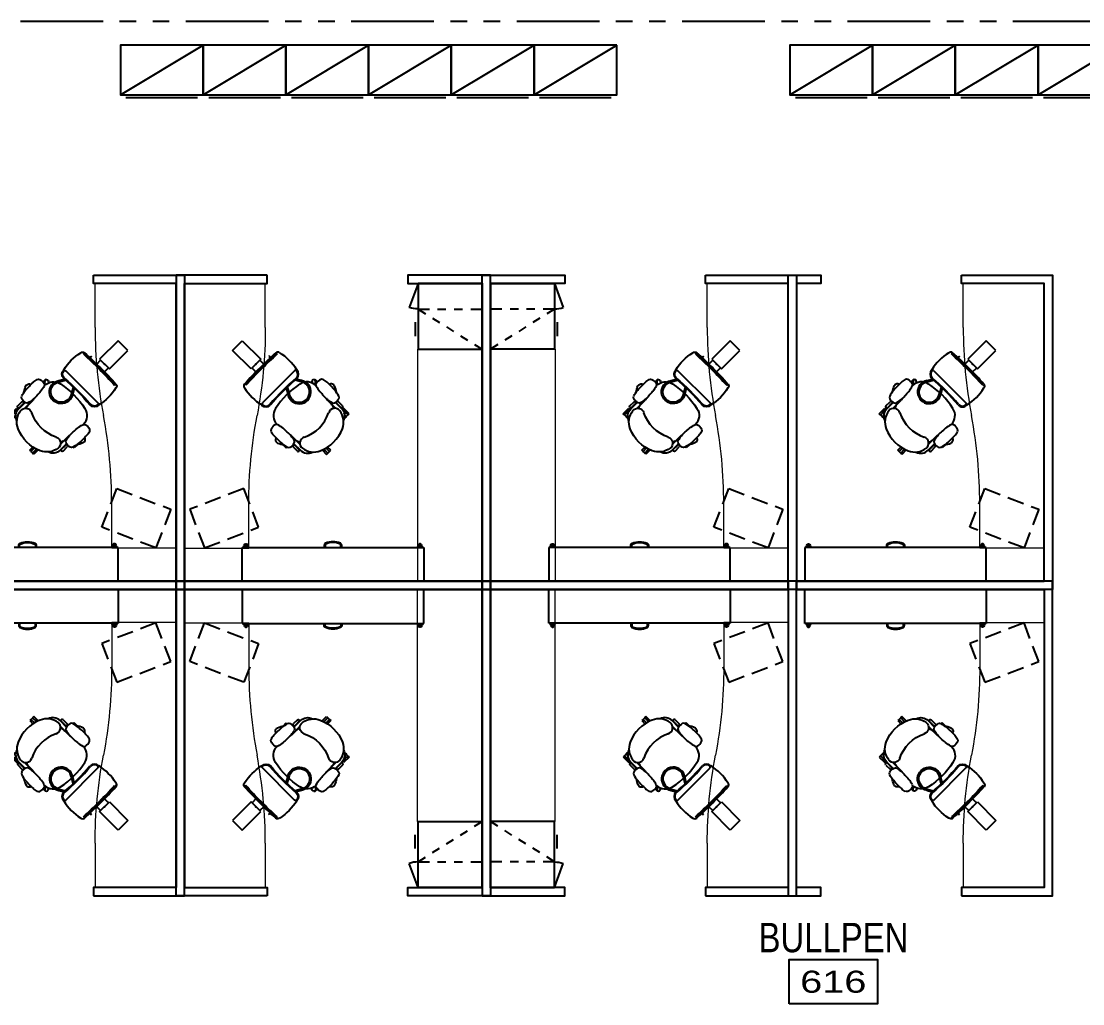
# Model space of a CAD drawing. Header units: inches. Extents: x 645 to 3337, y 547 to 1607.
# Drawn here: x 1553.4 to 1938.4, y 1247.7 to 1603.9 of the extents above; entities that cross this region are included whole.
import ezdxf
from ezdxf.enums import TextEntityAlignment as Align

# ---------------------------------------------------------------- set-up
doc = ezdxf.new("R2010")
doc.units = ezdxf.units.IN
doc.header["$LTSCALE"] = 96
doc.header["$MEASUREMENT"] = 0
for name, pattern in [('HIDDEN', [0.375, 0.25, -0.125]), ('HIDDEN4', [0.09375, 0.0625, -0.03125]), ('PHANTOM4', [0.625, 0.3125, -0.0625, 0.0625, -0.0625, 0.0625, -0.0625])]:
    doc.linetypes.add(name, pattern=pattern)
for name, color, linetype in [('A-Area', 212, 'PHANTOM4'), ('A-Area-Iden', 7, 'Continuous'), ('A-Area-Iden-Name', 7, 'Continuous'), ('A-Area-Iden-Numb', 7, 'Continuous'), ('A-Furn', 43, 'Continuous'), ('A-Furn-Syst', 5, 'Continuous'), ('WKSURF', 6, 'Continuous')]:
    doc.layers.add(name, color=color, linetype=linetype)
doc.styles.add('XFINE_0', font='swissl.ttf')

# ---------------------------------------------------------------- blocks, each defined once
blk = doc.blocks.new('A$C3C6876D4')
at = {"layer": 'A-Furn'}
blk.add_lwpolyline([(30, 0), (0, 0), (0, 18), (30, 18)], close=True, dxfattribs=at)
for points in [[(0, 18), (30, 0)], [(2, 19), (28, 19)]]:
    blk.add_lwpolyline(points, dxfattribs=at)
blk = doc.blocks.new('30 x 24 x 96 Curv RH 3D')
at = {"linetype": 'Continuous', "lineweight": 0}
for p, q in [((0.06, -30), (0.06, -0.65)), ((0.06, -0.65), (96.06, -0.65)), ((0.06, -0.65, -1.19), (0.06, -0.65)), ((0.06, -30, -1.19), (0.06, -0.65, -1.19)), ((0.06, -0.65, -1.19), (96.06, -0.65, -1.19)), ((96.06, -0.65), (96.06, -24)), ((96.06, -0.65, -1.19), (96.06, -0.65)), ((96.06, -0.65, -1.19), (96.06, -24, -1.19)), ((96.06, -24), (79.94, -24)), ((79.94, -24, -1.19), (79.94, -24)), ((96.06, -24, -1.19), (79.94, -24, -1.19)), ((96.06, -24, -1.19), (96.06, -24)), ((16.06, -30), (0.06, -30)), ((0.06, -30, -1.19), (0.06, -30)), ((16.06, -30, -1.19), (0.06, -30, -1.19)), ((16.06, -30, -1.19), (16.06, -30)), ((48, -27, -1.19), (48, -27))]:
    blk.add_line(p, q, dxfattribs=at)
for centre, radius, start, end in [((79.94, -195.53), 171.53, 90, 100.7325), ((79.94, -195.53, -1.19), 171.53, 90, 100.7325), ((16.06, 141.47), 171.47, 270, 280.7325), ((16.06, 141.47, -1.19), 171.47, 270, 280.7325)]:
    blk.add_arc(centre, radius, start, end, dxfattribs=at)
at = {"layer": 'WKSURF', "linetype": 'Continuous', "lineweight": 0, "invisible_edges": 15}
for points in [[(0.06, -24, -1.19), (0.06, -0.65, -1.19), (95.94, -0.65, -1.19), (79.94, -24, -1.19)], [(95.94, -0.65, -1.19), (0.06, -0.65, -1.19), (0.06, -0.65), (95.94, -0.65)], [(0.06, -0.65, -1.19), (0.06, -30, -1.19), (0.06, -30), (0.06, -0.65)], [(0.06, -30), (16.06, -30), (16.06, -0.65), (0.06, -0.65)], [(16.06, -30), (23.2, -29.85), (23.2, -0.65), (16.06, -0.65)], [(23.2, -29.85), (30.32, -29.41), (30.32, -0.65), (23.2, -0.65)], [(30.32, -29.41), (37.42, -28.66), (37.42, -0.65), (30.32, -0.65)], [(37.42, -28.66), (44.48, -27.63), (44.48, -0.65), (37.42, -0.65)], [(44.48, -27.63), (48, -27), (48, -0.65), (44.48, -0.65)], [(48, -27), (55.04, -25.82), (55.04, -0.65), (48, -0.65)], [(55.04, -25.82), (62.12, -24.93), (62.12, -0.65), (55.04, -0.65)], [(62.12, -24.93), (69.23, -24.33), (69.23, -0.65), (62.12, -0.65)], [(69.23, -24.33), (76.37, -24.04), (76.37, -0.65), (69.23, -0.65)], [(76.37, -24.04), (79.94, -24), (79.94, -0.65), (76.37, -0.65)], [(79.94, -24, -1.19), (95.94, -0.65, -1.19), (95.94, -0.65, -1.19), (95.94, -24, -1.19)], [(79.94, -24), (95.94, -24), (95.94, -0.65), (79.94, -0.65)], [(95.94, -24, -1.19), (95.94, -0.65, -1.19), (95.94, -0.65), (95.94, -24)], [(0.06, -24.15, -1.19), (0.06, -24, -1.19), (79.94, -24, -1.19), (72.8, -24.15, -1.19)], [(0.06, -24.59, -1.19), (0.06, -24.15, -1.19), (72.8, -24.15, -1.19), (65.67, -24.59, -1.19)], [(0.06, -25.34, -1.19), (0.06, -24.59, -1.19), (65.67, -24.59, -1.19), (58.57, -25.34, -1.19)], [(0.06, -26.37, -1.19), (0.06, -25.34, -1.19), (58.57, -25.34, -1.19), (51.51, -26.37, -1.19)], [(0.06, -27, -1.19), (0.06, -26.37, -1.19), (51.51, -26.37, -1.19), (48, -27, -1.19)], [(55.91, -25.69, -1.19), (55.91, -25.69), (48, -27), (48, -27, -1.19)], [(63.9, -24.75, -1.19), (63.9, -24.75), (55.91, -25.69), (55.91, -25.69, -1.19)], [(71.91, -24.19, -1.19), (71.91, -24.19), (63.9, -24.75), (63.9, -24.75, -1.19)], [(79.94, -24, -1.19), (79.94, -24), (71.91, -24.19), (71.91, -24.19, -1.19)], [(79.94, -24, -1.19), (95.94, -24, -1.19), (95.94, -24), (79.94, -24)], [(0.06, -28.18, -1.19), (0.06, -27, -1.19), (48, -27, -1.19), (40.96, -28.18, -1.19)], [(0.06, -29.07, -1.19), (0.06, -28.18, -1.19), (40.96, -28.18, -1.19), (33.87, -29.07, -1.19)], [(0.06, -29.67, -1.19), (0.06, -29.07, -1.19), (33.87, -29.07, -1.19), (26.76, -29.67, -1.19)], [(0.06, -29.96, -1.19), (0.06, -29.67, -1.19), (26.76, -29.67, -1.19), (19.63, -29.96, -1.19)], [(0.06, -30, -1.19), (0.06, -29.96, -1.19), (19.63, -29.96, -1.19), (16.06, -30, -1.19)], [(0.06, -30, -1.19), (16.06, -30, -1.19), (16.06, -30), (0.06, -30)], [(16.06, -30, -1.19), (24.09, -29.81, -1.19), (24.09, -29.81), (16.06, -30)], [(24.09, -29.81, -1.19), (32.1, -29.25, -1.19), (32.1, -29.25), (24.09, -29.81)], [(32.1, -29.25, -1.19), (40.08, -28.31, -1.19), (40.08, -28.31), (32.1, -29.25)], [(40.08, -28.31, -1.19), (48, -27, -1.19), (48, -27), (40.08, -28.31)]]:
    blk.add_3dface(points, dxfattribs=at)
blk = doc.blocks.new('24 x 72 3D')
at = {"linetype": 'Continuous', "lineweight": 0}
for p, q in [((-0.188, -24, -1.18), (-0.188, -0.52, -1.18)), ((-0.188, -0.52, -1.18), (83.937, -0.52)), ((-0.188, -0.52, -2.36), (-0.188, -0.52, -1.18)), ((-0.188, -24, -2.36), (-0.188, -0.52, -2.36)), ((-0.188, -0.52, -2.36), (83.937, -0.52, -1.18)), ((83.937, -0.52), (83.937, -24)), ((83.937, -0.52, -1.18), (83.937, -0.52)), ((83.937, -0.52, -1.18), (83.937, -24, -1.18)), ((83.937, -24), (-0.188, -24, -1.18)), ((-0.188, -24, -2.36), (-0.188, -24, -1.18)), ((83.937, -24, -1.18), (-0.188, -24, -2.36)), ((83.937, -24, -1.18), (83.937, -24))]:
    blk.add_line(p, q, dxfattribs=at)
at = {"layer": 'WKSURF', "linetype": 'Continuous', "lineweight": 0, "invisible_edges": 15}
for points in [[(0.062, -24, -1.18), (0.062, -0.52, -1.18), (71.937, -0.52, -1.18), (71.937, -24, -1.18)], [(71.937, -0.52, -1.18), (0.062, -0.52, -1.18), (0.062, -0.52), (71.937, -0.52)], [(0.062, -0.52, -1.18), (0.062, -24, -1.18), (0.062, -24), (0.062, -0.52)], [(0.062, -24), (71.937, -24), (71.937, -0.52), (0.062, -0.52)], [(71.937, -24, -1.18), (71.937, -0.52, -1.18), (71.937, -0.52), (71.937, -24)], [(0.062, -24, -1.18), (71.937, -24, -1.18), (71.937, -24), (0.062, -24)]]:
    blk.add_3dface(points, dxfattribs=at)
blk = doc.blocks.new('GT5WSR4P')
for p, q in [((0, 0), (23.88, 0)), ((1.71, -2.73), (0, 0)), ((0, -23.25), (0, 0)), ((23.88, 0), (23.88, -23.25)), ((14.56, -4.13), (14.56, 0, 1.42)), ((4.89, -7.81), (3.3, -5.27)), ((14.56, -10.13), (14.56, -7.13)), ((8.08, -12.9), (6.49, -10.35)), ((14.56, -16.13), (14.56, -13.13)), ((11.26, -17.98), (9.67, -15.44)), ((14.56, -23.25), (14.56, -19.13)), ((14.56, -23.25), (14.56, -19.13)), ((14.56, -23.25), (12.85, -20.52)), ((23.88, -23.25), (0, -23.25)), ((9.78, -24.25), (4.78, -24.25)), ((23.88, -23.25), (15.18, -26.41))]:
    blk.add_line(p, q)
blk.add_arc((23.88, -23.25), 9.25, 180, 200)
for p in [(0, 0), (23.88, 0)]:
    blk.add_point(p)
blk = doc.blocks.new('RBCSDBPP')
for p, q in [((64.47, 13.03), (-1.38, 13.03)), ((-1.38, 13.03), (-1.38, 0.78)), ((64.47, 0.78), (64.47, 13.03)), ((-1.38, 0.78), (64.47, 0.78)), ((-1.09, 0.78), (-1.07, 0.73)), ((-1.07, 0.73), (-1, 0.65)), ((-1, 0.65), (-0.88, 0.56)), ((-0.88, 0.56), (-0.81, 0.48)), ((-0.81, 0.48), (-0.77, 0.39)), ((-0.77, 0.39), (-0.75, 0.29)), ((-0.75, 0.29), (-0.75, 0.23)), ((-0.75, 0.23), (-0.73, 0.17)), ((-0.73, 0.17), (-0.67, 0.15)), ((-0.67, 0.15), (-0.61, 0.17)), ((-0.51, 0.37), (-0.62, 0)), ((-0.62, 0), (-0.51, -0.37)), ((-0.61, 0.17), (-0.58, 0.23)), ((-0.58, 0.23), (-0.49, 0.39)), ((-0.19, 0.59), (-0.51, 0.37)), ((-0.49, 0.39), (-0.35, 0.52)), ((-0.35, 0.52), (-0.18, 0.6)), ((0.19, 0.59), (-0.19, 0.59)), ((-0.18, 0.6), (0, 0.62)), ((0, 0.62), (0.18, 0.6)), ((0.18, 0.6), (0.35, 0.52)), ((0.51, 0.37), (0.19, 0.59)), ((0.35, 0.52), (0.49, 0.39)), ((0.49, 0.39), (0.58, 0.23)), ((0.62, 0), (0.51, 0.37)), ((0.51, -0.37), (0.62, 0)), ((0.58, 0.23), (0.61, 0.17)), ((0.61, 0.17), (0.67, 0.15)), ((0.67, 0.15), (0.73, 0.17)), ((0.73, 0.17), (0.75, 0.23)), ((0.75, 0.29), (0.77, 0.39)), ((0.75, 0.23), (0.75, 0.29)), ((0.77, 0.39), (0.81, 0.48)), ((0.81, 0.48), (0.88, 0.56)), ((0.88, 0.56), (1, 0.65)), ((1, 0.65), (1.07, 0.73)), ((1.07, 0.73), (1.09, 0.78)), ((28.33, -0.05), (28.33, 0.78)), ((28.64, -0.05), (28.64, 0.78)), ((34.39, 0.78), (34.39, -0.05)), ((34.71, 0.78), (34.71, -0.05)), ((62.03, 0.73), (62.01, 0.78)), ((62.1, 0.65), (62.03, 0.73)), ((62.22, 0.56), (62.1, 0.65)), ((62.29, 0.48), (62.22, 0.56)), ((62.33, 0.39), (62.29, 0.48)), ((62.35, 0.29), (62.33, 0.39)), ((62.35, 0.23), (62.35, 0.29)), ((62.37, 0.17), (62.35, 0.23)), ((62.43, 0.15), (62.37, 0.17)), ((62.49, 0.17), (62.43, 0.15)), ((62.47, 0), (62.59, 0.37)), ((62.59, -0.37), (62.47, 0)), ((62.52, 0.23), (62.49, 0.17)), ((62.61, 0.39), (62.52, 0.23)), ((62.59, 0.37), (62.91, 0.59)), ((62.75, 0.52), (62.61, 0.39)), ((62.92, 0.6), (62.75, 0.52)), ((62.91, 0.59), (63.29, 0.59)), ((63.1, 0.62), (62.92, 0.6)), ((63.28, 0.6), (63.1, 0.62)), ((63.45, 0.52), (63.28, 0.6)), ((63.29, 0.59), (63.61, 0.37)), ((63.59, 0.39), (63.45, 0.52)), ((63.68, 0.23), (63.59, 0.39)), ((63.61, 0.37), (63.72, 0)), ((63.72, 0), (63.61, -0.37)), ((63.71, 0.17), (63.68, 0.23)), ((63.77, 0.15), (63.71, 0.17)), ((63.83, 0.17), (63.77, 0.15)), ((63.85, 0.23), (63.83, 0.17)), ((63.87, 0.39), (63.85, 0.29)), ((63.85, 0.29), (63.85, 0.23)), ((63.91, 0.48), (63.87, 0.39)), ((63.98, 0.56), (63.91, 0.48)), ((64.1, 0.65), (63.98, 0.56)), ((64.17, 0.73), (64.1, 0.65)), ((64.19, 0.78), (64.17, 0.73)), ((-0.51, -0.37), (-0.19, -0.59)), ((-0.19, -0.59), (0.19, -0.59)), ((0.19, -0.59), (0.51, -0.37)), ((28.36, -0.27), (28.33, -0.05)), ((28.45, -0.47), (28.36, -0.27)), ((28.6, -0.64), (28.45, -0.47)), ((28.79, -0.76), (28.6, -0.64)), ((28.66, -0.18), (28.64, -0.05)), ((28.72, -0.3), (28.66, -0.18)), ((28.8, -0.4), (28.72, -0.3)), ((29.45, -1.01), (28.79, -0.76)), ((28.92, -0.47), (28.8, -0.4)), ((29.54, -0.71), (28.92, -0.47)), ((30.12, -1.19), (29.45, -1.01)), ((30.19, -0.88), (29.54, -0.71)), ((30.82, -1.29), (30.12, -1.19)), ((30.85, -0.98), (30.19, -0.88)), ((31.52, -1.32), (30.82, -1.29)), ((31.52, -1.01), (30.85, -0.98)), ((32.18, -0.98), (31.52, -1.01)), ((32.22, -1.29), (31.52, -1.32)), ((32.84, -0.88), (32.18, -0.98)), ((32.91, -1.19), (32.22, -1.29)), ((33.49, -0.71), (32.84, -0.88)), ((33.59, -1.01), (32.91, -1.19)), ((34.12, -0.47), (33.49, -0.71)), ((34.24, -0.76), (33.59, -1.01)), ((34.23, -0.4), (34.12, -0.47)), ((34.32, -0.3), (34.23, -0.4)), ((34.43, -0.64), (34.24, -0.76)), ((34.37, -0.18), (34.32, -0.3)), ((34.39, -0.05), (34.37, -0.18)), ((34.58, -0.47), (34.43, -0.64)), ((34.67, -0.27), (34.58, -0.47)), ((34.71, -0.05), (34.67, -0.27)), ((62.91, -0.59), (62.59, -0.37)), ((63.29, -0.59), (62.91, -0.59)), ((63.61, -0.37), (63.29, -0.59))]:
    blk.add_line(p, q)
for p in [(0, 0), (63.1, 0)]:
    blk.add_point(p)
blk = doc.blocks.new('leap')
at = {"linetype": 'Continuous'}
for p, q in [((-7, 11.6), (-9.1, 11.6)), ((-20.97, 11.03), (-20.97, 11.25)), ((-20.97, 11.25), (-19.6, 11.25)), ((-19.5, 10.66), (-20, 10.66)), ((-19.47, 9.97), (-20, 10.66)), ((-13.16, 9.32), (-12.88, 9.25)), ((-13.16, 9.32), (-12.88, 9.25)), ((-13.16, 9.32), (-12.88, 9.25)), ((-12.88, 9.25), (-12.53, 9.22)), ((-12.88, 9.25), (-12.53, 9.22)), ((-12.88, 9.25), (-12.53, 9.22)), ((-12.53, 9.22), (-12.22, 9.19)), ((-12.53, 9.22), (-12.22, 9.19)), ((-12.53, 9.22), (-12.22, 9.19)), ((-8.1, 9.19), (-12.22, 9.19)), ((-9.75, 10.63), (-6.47, 10.63)), ((-9.57, 10.75), (-9.53, 11.28)), ((-6.53, 10.75), (-9.57, 10.75)), ((-6.57, 11.28), (-6.53, 10.75)), ((-6.13, 11.25), (-6.13, 10.63)), ((-3.25, 11.25), (-6.13, 11.25)), ((-4.85, 10.66), (-3.25, 10.66)), ((-3.25, 9.78), (-4.1, 9.78)), ((-3.5, 9.19), (-3.25, 9.19)), ((-3.32, 9.78), (-3.32, 10.66)), ((-3.25, 10.66), (-3.25, 11.25)), ((-3.25, 9.19), (-3.25, 9.78)), ((-0.44, -3.47), (1.34, -3.47)), ((1.34, -2.84), (-0.28, -2.84)), ((1.28, -4.31), (1.28, -3.47)), ((1.34, -3.47), (1.34, -2.84)), ((-0.91, -4.93), (1.34, -4.93)), ((1.34, -4.31), (-0.69, -4.31)), ((1.34, -4.93), (1.34, -4.31)), ((-12.88, -9.25), (-13.16, -9.31)), ((-12.88, -9.25), (-13.16, -9.31)), ((-12.53, -9.22), (-12.88, -9.25)), ((-12.53, -9.22), (-12.88, -9.25)), ((-12.22, -9.18), (-12.53, -9.22)), ((-12.22, -9.18), (-12.53, -9.22)), ((-8.1, -9.18), (-12.22, -9.18)), ((-9.75, -10.62), (-6.47, -10.62)), ((-9.57, -10.75), (-9.53, -11.28)), ((-6.53, -10.75), (-9.57, -10.75)), ((-6.57, -11.28), (-6.53, -10.75)), ((-12.28, -13.65), (-10.66, -13.65)), ((-10.66, -13.65), (-10.66, -13.18)), ((-7, -11.59), (-9.1, -11.59))]:
    blk.add_line(p, q, dxfattribs=at)
for centre, radius, start, end in [((-16, 11.5), 3.6, 159.6298, 194.6142), ((-18.44, 12.41), 1, 106.6573, 159.6298), ((-16.57, 6.16), 7.54, 93.4287, 106.6573), ((-15.47, -12.28), 25.98, 84.5297, 93.4288), ((-14.6, 13.38), 1.32, 70.1966, 165.2906), ((-16.88, 7.07), 8.03, 52.8886, 70.1972), ((-14.32, -0.22), 13.88, 74.0607, 84.5297), ((-10.78, 12.16), 1, 15.9825, 74.0607), ((-13.25, 11.47), 3.57, 340.8279, 15.9825), ((-9.1, 11.13), 0.467, 91.174, 162.8592), ((-7, 11.13), 0.467, 17.1408, 88.826), ((-18.91, 5.28), 4.72, 91.7697, 167.9429), ((-20.69, 10.53), 0.582, 48.7055, 208.8578), ((-16.07, 12.91), 5.81, 207.1022, 214.6309), ((-21.5, 9.41), 1.95, 39.0026, 52.259), ((-18.53, 10.85), 1, 194.6142, 253.7997), ((-15.22, 22.19), 12.82, 253.7997, 264.1654), ((-13.69, 37.07), 27.77, 264.1654, 272.5439), ((-14, 24.44), 15.18, 275.7844, 282.9815), ((-10.82, 10.63), 1, 282.9815, 340.8279), ((-10.66, 4), 5.21, 66.2173, 88.6833), ((-6.75, 7.32), 2.32, 81.8753, 206.7423), ((-6.47, 6.88), 3.75, 16.896, 90), ((-7.38, 2.91), 6.76, 24.0567, 81.8751), ((-4.94, 9.72), 1.5, 119.3682, 143.1574), ((-5.38, 10.53), 0.559, 332.6164, 119.3726), ((5.81, 0), 30.01, 167.9429, 192.0571), ((-21.25, 0), 13.91, 333.3055, 26.7323), ((-13.91, 0), 13.91, 335.9433, 24.0342), ((-18.91, -5.28), 4.72, 192.0571, 268.2302), ((-6.75, -7.31), 2.32, 153.2577, 278.1247), ((-7.38, -2.9), 6.76, 278.1249, 335.9433), ((-16, -11.5), 3.6, 165.3858, 200.3702), ((-18.53, -10.84), 1, 106.2003, 165.3858), ((-15.22, -22.18), 12.82, 95.8346, 106.2003), ((-13.69, -37.06), 27.77, 87.4561, 95.8346), ((-14, -24.43), 15.18, 77.0185, 84.2156), ((-10.82, -10.62), 1, 19.1722, 77.0185), ((-10.66, -4), 5.21, 271.3167, 293.7836), ((-13.25, -11.47), 3.57, 344.0174, 19.1726), ((-9.1, -11.12), 0.467, 197.1408, 268.826), ((-7, -11.12), 0.467, 271.174, 342.8592), ((-6.47, -6.87), 3.75, 270, 343.104), ((-18.44, -12.4), 1, 200.3692, 253.3427), ((-16.57, -6.15), 7.54, 253.3427, 266.5713), ((-15.47, 12.28), 25.98, 266.5712, 275.4703), ((-14.6, -13.37), 1.32, 194.7094, 289.8016), ((-16.88, -7.06), 8.03, 289.8029, 307.1114), ((-14.32, 0.22), 13.88, 275.4704, 285.9393), ((-10.78, -12.15), 1, 285.9393, 344.0174)]:
    blk.add_arc(centre, radius, start, end, dxfattribs=at)
blk = doc.blocks.new('kbtray')
at = {"linetype": 'Continuous'}
for p, q in [((12.3125, 8), (11.9375, 8.03125)), ((21.125, 8.21875), (21.125, -8.25)), ((11.59375, 5.5), (10.90625, 5.5)), ((10.90625, 5.5), (10.90625, 5.25)), ((10.90625, 5.25), (11.59375, 5.25)), ((11.59375, 5.25), (11.59375, 5.5)), ((25.65625, 7.09375), (23.625, 5.90625)), ((25.375, 7.5), (23.65625, 6.5)), ((11.5, 2), (9.5, 2)), ((23.40625, 2.1875), (25.5625, 0.9375)), ((23.40625, 1.625), (25.28125, 0.53125)), ((11.5, -2), (9.5, -2)), ((12.3125, -8.03125), (11.9375, -8.03125))]:
    blk.add_line(p, q, dxfattribs=at)
at = {"linetype": 'HIDDEN'}
for p, q in [((0, -2.5), (0, 2.5)), ((0, 2.5), (9.5, 2.5)), ((9.5, 2.5), (9.5, -2.5)), ((9.5, -2.5), (0, -2.5))]:
    blk.add_line(p, q, dxfattribs=at)
at = {"linetype": 'Continuous'}
for centre, radius, start, end in [((173.625, 0), 162.125, 177.1540471, 182.8459579), ((12.6875, 7.96875), 1, 90, 177.1540471), ((173.625, 0), 161.87276, 177.1474833, 182.8393941), ((173.625, 0), 161.49742, 177.1540881, 182.8460057), ((17.0625, -9.71875), 19.20865, 76.8518412, 103.1481526), ((21.625, 8.21875), 0.5, 82.8192409, 180.0000025), ((21.4375, 6.71875), 2.25, 0.0000007, 90), ((21.4375, 6.71875), 2, 0.3215387, 82.8192409), ((27.75, 3.96875), 4.25, 234.6075767, 123.8819628), ((27.75, 3.96875), 3.75, 234.2728837, 124.1107434), ((96.4375, 0), 73.30625, 174.7079446, 185.2920604), ((96.4375, 0), 73.05625, 174.6986214, 185.3013836), ((21.4375, -6.78125), 2.25, 270.000005, 0.0000007), ((21.4375, -6.78125), 2, 277.1807605, 359.6784627), ((12.6875, -8.03125), 1, 182.8459579, 270.000005), ((17.0625, 9.6875), 19.20865, 256.8518499, 283.1481465), ((21.625, -8.25), 0.5, 180.0000025, 277.1807605)]:
    blk.add_arc(centre, radius, start, end, dxfattribs=at)
blk.add_point((9.5, 0))
blk = doc.blocks.new('A$C6CD85A2B')
blk.add_lwpolyline([(0, -33), (0, 0), (114, 0), (114, -114), (0, -114), (0, -84), (3, -84), (3, -111), (111, -111), (111, -3), (3, -3), (3, -33), (0, -33)], close=True)
at = {"linetype": 'HIDDEN4'}
blk.add_lwpolyline([(84.89, -4.94), (98.91, -10.29), (91.4, -29.93), (77.4, -24.55)], close=True, dxfattribs=at)
blk.add_blockref('30 x 24 x 96 Curv RH 3D', (2.94, -2.36))
at = {"extrusion": (0, 0, -1), "zscale": -1, "rotation": 225.0000000000092}
for name, p in [('kbtray', (-25.54, -22.25)), ('leap', (-60.54, -57.15))]:
    blk.add_blockref(name, p, dxfattribs=at)
for name, p, rotation in [('RBCSDBPP', (97.97, -25.37), 270), ('GT5WSR4P', (26.88, -111), 180), ('24 x 72 3D', (110.81, -111.52, 1.18), 180)]:
    blk.add_blockref(name, p, dxfattribs=dict(rotation=rotation))
blk = doc.blocks.new('A$C2CB42BBD')
at = {"color": 0, "linetype": 'HIDDEN'}
for p, q in [((68.83, -23.77), (62.11, -30.49)), ((72.37, -27.3), (68.83, -23.77)), ((62.11, -30.49), (65.65, -34.02)), ((65.65, -34.02), (72.37, -27.3))]:
    blk.add_line(p, q, dxfattribs=at)
at = {"color": 0, "linetype": 'Continuous'}
for p, q in [((56.24, -28.59), (56.48, -28.3)), ((58.51, -29.85), (59, -29.36)), ((58.69, -30.02), (58.51, -29.85)), ((59.17, -29.54), (58.69, -30.02)), ((59, -29.36), (59.17, -29.54)), ((61.05, -32.25), (62.47, -30.84)), ((63.88, -35.08), (65.29, -33.67)), ((42.57, -37.76), (41.6, -38.73)), ((42.73, -37.91), (42.57, -37.76)), ((47.35, -38.18), (49.27, -37.67)), ((47.44, -38.66), (49.72, -38.07)), ((49.85, -34.66), (61.49, -46.31)), ((41.95, -39.22), (42.31, -38.86)), ((42.42, -39.72), (42.31, -38.86)), ((52.5, -40.54), (51.86, -42.95)), ((52.9, -40.94), (52.35, -43.04)), ((67.57, -39.92), (67.84, -39.66)), ((32.45, -47.39), (33.93, -45.91)), ((32.72, -48.32), (34.86, -46.18)), ((35.08, -46.13), (32.76, -48.45)), ((34.86, -46.18), (34.46, -45.82)), ((34.93, -48.32), (37.84, -45.4)), ((38.04, -45.16), (37.84, -45.4)), ((38.04, -45.16), (37.84, -45.4)), ((38.04, -45.16), (37.84, -45.4)), ((38.26, -44.89), (38.04, -45.16)), ((38.26, -44.89), (38.04, -45.16)), ((38.26, -44.89), (38.04, -45.16)), ((38.42, -44.65), (38.26, -44.89)), ((38.42, -44.65), (38.26, -44.89)), ((38.42, -44.65), (38.26, -44.89)), ((30.04, -50.29), (32.08, -48.25)), ((31.59, -49.58), (30.46, -50.71)), ((32.08, -48.25), (32.52, -48.69)), ((32.36, -47.92), (32.72, -48.32)), ((30.46, -50.71), (30.04, -50.29)), ((31.13, -51.28), (30.51, -50.66)), ((31.08, -51.32), (31.68, -50.73)), ((31.5, -51.74), (31.08, -51.32)), ((31.68, -51.57), (31.5, -51.74)), ((50.11, -61.16), (47.79, -63.48)), ((47.92, -61.31), (50.84, -58.4)), ((47.92, -63.52), (50.06, -61.38)), ((50.06, -61.38), (50.42, -61.78)), ((50.84, -58.4), (51.08, -58.2)), ((50.84, -58.4), (51.08, -58.2)), ((51.08, -58.2), (51.35, -57.98)), ((51.08, -58.2), (51.35, -57.98)), ((51.35, -57.98), (51.59, -57.82)), ((51.35, -57.98), (51.59, -57.82)), ((54.04, -61.51), (52.89, -62.66)), ((36.76, -63.5), (37.91, -62.35)), ((37.2, -63.94), (36.76, -63.5)), ((38.46, -62.68), (37.2, -63.94)), ((37.84, -64.49), (37.25, -63.9)), ((37.8, -64.54), (39.24, -63.1)), ((38.24, -64.98), (37.8, -64.54)), ((39.83, -63.39), (38.24, -64.98)), ((48.32, -63.88), (47.92, -63.52)), ((48.85, -63.79), (50.33, -62.31)), ((52.89, -62.66), (52.56, -62.33))]:
    blk.add_line(p, q, dxfattribs=at)
at = {"color": 0}
blk.add_lwpolyline([(59.85, 0), (92.85, 0), (92.85, -114), (-3, -114), (-3, 0), (8.85, 0), (8.85, -3), (0, -3), (0, -111), (89.85, -111), (89.85, -3), (59.85, -3), (59.85, 0)], close=True, dxfattribs=at)
at = {"color": 0, "linetype": 'HIDDEN4'}
blk.add_lwpolyline([(87.91, -84.89), (82.55, -98.91), (62.92, -91.4), (68.3, -77.4)], close=True, dxfattribs=at)
at = {"color": 0, "linetype": 'Continuous'}
for centre, radius, start, end in [((65.41, -44.47), 19.21, 121.8518, 148.1482), ((55.99, -28.87), 1, 47.846, 135), ((-52.17, -148.31), 161.5, 42.154, 47.8459), ((-52.17, -148.31), 161.87, 42.1606, 47.8525), ((-52.17, -148.31), 162.12, 42.154, 47.846), ((50.69, -35.94), 2.25, 135, 225), ((49.5, -35.02), 0.5, 45, 142.1808), ((43.06, -44.47), 7.54, 118.3427, 131.5713), ((39.97, -38.73), 1, 65.3702, 118.3427), ((38.88, -41.09), 3.6, 30.3858, 65.3702), ((42.88, -38.46), 0.582, 16.1422, 176.2945), ((44.25, -38.69), 1.95, 172.741, 185.9974), ((37.93, -40.06), 5.81, 10.3691, 17.8978), ((48.17, -42.35), 4.25, 101.118, 350.3924), ((50.69, -35.94), 2, 142.1808, 224.6785), ((2.41, -93.73), 73.06, 39.6986, 50.3014), ((2.41, -93.73), 73.31, 39.7079, 50.2921), ((45.98, -50.57), 13.88, 140.4703, 150.9393), ((42.64, -43.61), 8.03, 154.8028, 172.1114), ((55.32, -58.29), 25.98, 131.5712, 140.4703), ((36.56, -40.76), 1.32, 59.7094, 154.8034), ((19.17, -24.65), 27.77, 312.4561, 320.8346), ((30.77, -34.09), 12.82, 320.8346, 331.2003), ((41.14, -39.77), 1, 331.2003, 30.3858), ((45.33, -43.44), 4.72, 57.0571, 133.2303), ((48.17, -42.35), 3.75, 100.8893, 350.7271), ((31.59, -64.65), 30.01, 32.9429, 57.0571), ((51.68, -30.75), 19.21, 301.8519, 328.1482), ((67.31, -40.19), 1, 315, 42.154), ((34.73, -44.32), 1, 150.9393, 209.0175), ((36.96, -43.06), 3.57, 209.0175, 244.1721), ((34.26, -46.24), 0.467, 62.1408, 133.826), ((28.32, -33.36), 15.18, 302.0185, 309.2156), ((32.05, -49.29), 0.559, 105.6274, 252.3836), ((35.41, -51.1), 3.75, 135, 208.104), ((32.32, -50.18), 1.5, 81.8426, 105.6318), ((38.86, -53.27), 6.76, 143.1249, 200.9433), ((32.78, -47.72), 0.467, 136.174, 207.8592), ((35.3, -50.6), 2.32, 18.2577, 143.1247), ((35.83, -45.38), 1, 244.1721, 302.0185), ((40.41, -50.18), 5.21, 136.3167, 158.7827), ((50.73, -45.51), 13.91, 198.2677, 251.6945), ((52.8, -50.9), 4.72, 316.7698, 32.9429), ((60.23, -45.49), 2.25, 225, 315), ((60.23, -45.49), 2, 225.3215, 307.8192), ((61.14, -46.66), 0.5, 307.8192, 45), ((45.53, -50.71), 13.91, 200.9658, 249.0567), ((71.59, -77.07), 27.77, 129.1654, 137.5439), ((62.15, -65.47), 12.82, 118.7997, 129.1654), ((56.47, -55.1), 1, 59.6142, 118.7997), ((55.15, -57.36), 3.6, 24.6298, 59.6142), ((51.76, -53.18), 7.54, 318.4287, 331.6573), ((57.51, -56.27), 1, 331.6573, 24.6308), ((45.64, -60.94), 2.32, 306.8753, 71.7423), ((46.06, -55.83), 5.21, 291.2164, 313.6833), ((50.86, -60.41), 1, 147.9815, 205.8278), ((53.18, -59.28), 3.57, 205.8274, 240.9826), ((62.88, -67.92), 15.18, 140.7844, 147.9815), ((45.67, -50.26), 13.88, 299.0607, 309.5296), ((52.63, -53.6), 8.03, 277.8886, 295.1971), ((37.95, -40.92), 25.98, 309.5297, 318.4288), ((55.48, -59.68), 1.32, 295.1984, 30.2906), ((42.97, -57.38), 6.76, 249.0567, 306.8751), ((45.14, -60.83), 3.75, 241.896, 315), ((48.52, -63.46), 0.467, 242.1408, 313.826), ((50, -61.98), 0.467, 316.174, 27.8592), ((51.92, -61.51), 1, 240.9826, 299.0607)]:
    blk.add_arc(centre, radius, start, end, dxfattribs=at)
at = {"color": 0}
blk.add_point((63.88, -32.25), dxfattribs=at)
for name, p, rotation in [('30 x 24 x 96 Curv RH 3D', (90.49, -2.94), 270), ('RBCSDBPP', (67.47, -97.97), 180)]:
    blk.add_blockref(name, p, dxfattribs=dict(at, rotation=rotation))
blk = doc.blocks.new('OTJ_Room_Tag_2_P')
at = {"layer": 'A-Area-Iden-Numb', "color": 4}
blk.add_lwpolyline([(2, -2), (2, 0), (-2, 0), (-2, -2)], close=True, dxfattribs=at)
at = {"layer": 'A-Area-Iden-Name', "style": 'XFINE_0', "width": 0.8}
blk.add_attdef('ROOM:NAME', text='', height=1.333, dxfattribs=at).set_placement((0, 0.334), align=Align.CENTER)
at = {"layer": 'A-Area-Iden-Numb', "style": 'XFINE_0', "width": 1.351376}
blk.add_attdef('ROOM:NUMBER', text='', height=1, dxfattribs=at).set_placement((-1.5, -1.5), (1.5, -1.5), align=Align.FIT)

msp = doc.modelspace()

# ---------------------------------------------------------------- linework, layer by layer
at = {"layer": 'A-Area', "elevation": 0}
msp.add_lwpolyline([(2210.38, 913.26), (1335.11, 913.26), (1335.11, 853.24), (1329.61, 853.26), (1329.61, 591.57), (645.02, 591.57), (645.02, 1011.21), (952.92, 1011.07), (953.05, 1603.94), (2271.36, 1603.93), (2271.36, 1109.51), (2269.61, 1109.51), (2210.38, 1109.51), (2210.38, 1107.76), (2210.38, 913.26)], close=True, dxfattribs=at)

# ---------------------------------------------------------------- block references
at = {"layer": 'A-Area-Iden'}
ref = msp.add_blockref('OTJ_Room_Tag_2_P', (1847.88, 1263.72), dxfattribs=dict(at, xscale=-8, yscale=8, zscale=8, rotation=359.9999999999998))
ref.add_attrib('ROOM:NUMBER', '616', dxfattribs={"layer": 'A-Area-Iden-Numb', "height": 8, "rotation": 360, "style": 'XFINE_0', "width": 1.351376}).set_placement((1835.88, 1251.72), (1859.88, 1251.72), align=Align.FIT)
ref.add_attrib('ROOM:NAME', 'BULLPEN', dxfattribs={"layer": 'A-Area-Iden-Name', "height": 10.667, "style": 'XFINE_0', "width": 0.8}).set_placement((1847.94, 1266.39), align=Align.CENTER)
at = {"layer": 'A-Furn', "xscale": -1, "rotation": 180}
for p in [(1589.34, 1595.25), (1619.34, 1595.25), (1649.34, 1595.25), (1679.34, 1595.25), (1709.34, 1595.25), (1739.34, 1595.25), (1832.13, 1595.25), (1862.13, 1595.25), (1892.13, 1595.25), (1922.13, 1595.25)]:
    msp.add_blockref('A$C3C6876D4', p, dxfattribs=at)
at = {"layer": 'A-Furn-Syst'}
for p, rotation in [((1612.52, 1511.9, -2.36), 270), ((1834.52, 1511.9, -2.36), 270), ((1609.52, 1286.89, -2.36), 89.99999999999999)]:
    msp.add_blockref('A$C6CD85A2B', p, dxfattribs=dict(at, rotation=rotation))
at = {"layer": 'A-Furn-Syst', "xscale": -1}
for name, p, rotation in [('A$C6CD85A2B', (1609.52, 1511.89, -2.36), 90), ('A$C6CD85A2B', (1612.52, 1286.9, -2.36), 270), ('A$C6CD85A2B', (1834.52, 1286.9, -2.36), 270), ('A$C2CB42BBD', (1834.52, 1286.89, -2.36), 180)]:
    msp.add_blockref(name, p, dxfattribs=dict(at, rotation=rotation))
at = {"layer": 'A-Furn-Syst'}
msp.add_blockref('A$C2CB42BBD', (1834.52, 1511.89, -2.36), dxfattribs=at)

doc.saveas('drawing.dxf')
